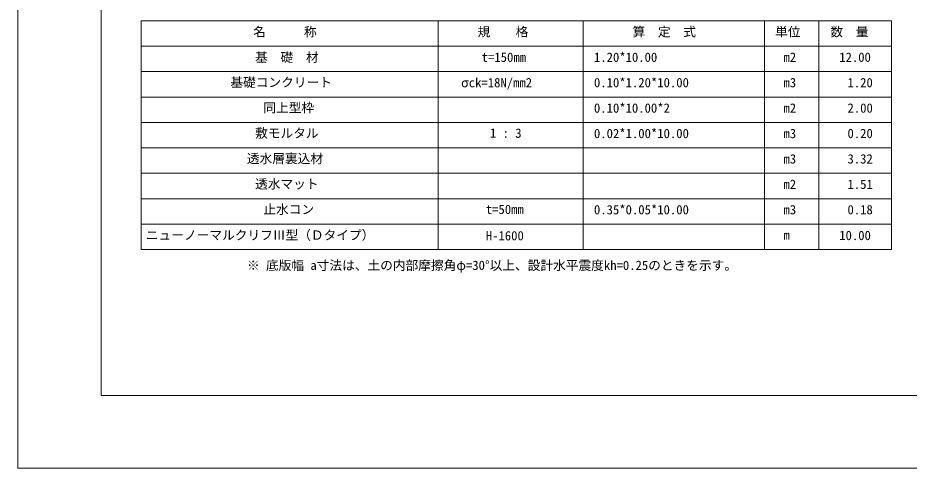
# Model space of a CAD drawing. Units: millimetres, scale not verified. Extents: x -1 to 252299, y 59402 to 118802.
# Drawn here: x -1 to 24576, y 59402 to 71806 of the extents above; entities that cross this region are included whole.
import ezdxf
from ezdxf.enums import TextEntityAlignment as Align

# ---------------------------------------------------------------- set-up
doc = ezdxf.new("R2010")
doc.units = ezdxf.units.MM
doc.header["$LTSCALE"] = 300
for name, color, linetype, lineweight in [('D-MTR-FRAM', 7, 'Continuous', 18), ('D-TTL(外枠）', 2, 'Continuous', 18), ('DEFPOINTS_3', 7, 'Continuous', 18)]:
    doc.layers.add(name, color=color, linetype=linetype, lineweight=lineweight)
doc.layers.add('D-MTR-TXT', color=1, linetype='Continuous')
doc.styles.add('ＭＳ ゴシック', font='')
doc.styles.get('ＭＳ ゴシック').set_extended_font_data('MS Gothic')

msp = doc.modelspace()

# ---------------------------------------------------------------- linework, layer by layer
at = {"layer": 'D-MTR-FRAM'}
for p, q in [((3400.9, 71724.8), (24085.3, 71724.8)), ((3400.9, 65424.8), (3400.9, 71724.8)), ((11585.3, 65424.8), (11585.3, 71724.8)), ((15585.3, 65424.8), (15585.3, 71724.8)), ((20585.3, 65424.8), (20585.3, 71724.8)), ((22085.3, 65424.8), (22085.3, 71724.8)), ((22085.3, 65424.8), (22085.3, 71724.8)), ((24085.3, 71724.8), (24085.3, 65424.8)), ((3400.9, 71024.8), (24085.3, 71024.8)), ((3400.9, 70324.8), (24085.3, 70324.8)), ((3400.9, 69624.8), (24085.3, 69624.8)), ((3400.9, 68924.8), (24085.3, 68924.8)), ((3400.9, 68224.8), (24085.3, 68224.8)), ((3400.9, 67524.8), (24085.3, 67524.8)), ((3400.9, 66824.8), (24085.3, 66824.8)), ((3400.9, 66124.8), (24085.3, 66124.8)), ((3400.9, 65424.8), (24085.3, 65424.8))]:
    msp.add_line(p, q, dxfattribs=at)
at = {"layer": 'D-TTL(外枠）'}
for p, q in [((2298.9, 61402.1), (2298.9, 116802.1)), ((81798.9, 61402.1), (2298.9, 61402.1))]:
    msp.add_line(p, q, dxfattribs=at)
at = {"layer": 'DEFPOINTS_3'}
for q in [(-1.1, 118802.1), (84098.9, 59402.1)]:
    msp.add_line((-1.1, 59402.1), q, dxfattribs=at)

# ---------------------------------------------------------------- texts
at = {"layer": 'D-MTR-TXT', "style": 'ＭＳ ゴシック'}
for s, p in [('名\u3000\u3000\u3000称', (6489.1, 71216.2)), ('規\u3000\u3000格', (12675.6, 71216.2)), ('算\u3000定\u3000式', (16948.2, 71216.2)), ('単位', (20880.5, 71216.2)), ('数\u3000量', (22403.1, 71216.2)), ('基\u3000礎\u3000材', (6542, 70516.2)), ('t=150mm', (12789.3, 70516.2)), ('1.20*10.00', (15885.3, 70516.2)), ('m2', (21110.3, 70516.2)), ('12.00', (22648.2, 70516.2)), ('基礎コンクリート', (5859.7, 69825.1)), ('σck=18N/mm2', (12220.8, 69816.1)), ('0.10*1.20*10.00', (15885.3, 69816.1)), ('m3', (21110.3, 69816.2)), ('1.20', (22875.6, 69816.2)), ('同上型枠', (6769.4, 69125.1)), ('0.10*10.00*2', (15885.3, 69116.2)), ('m2', (21110.3, 69116.2)), ('2.00', (22875.6, 69116.2)), ('敷モルタル', (6542, 68425.1)), ('1 : 3', (13016.8, 68425.1)), ('0.02*1.00*10.00', (15885.3, 68416.1)), ('m3', (21110.3, 68416.2)), ('0.20', (22875.6, 68416.2)), ('透水層裏込材', (6314.6, 67725.1)), ('m3', (21110.3, 67716.2)), ('3.32', (22875.6, 67716.2)), ('透水マット', (6542, 67025.1)), ('m2', (21110.3, 67016.2)), ('1.51', (22875.6, 67016.2)), ('止水コン', (6769.4, 66325.1)), ('t=50mm', (12903.1, 66325.1)), ('0.35*0.05*10.00', (15885.3, 66316.1)), ('m3', (21110.3, 66316.2)), ('0.18', (22875.6, 66316.2)), ('ニューノーマルクリフⅢ型（Ｄタイプ）', (3530.4, 65616.2)), ('H-1600', (12903.1, 65599.8)), ('m', (21110.3, 65616.2)), ('10.00', (22648.2, 65607.2)), ('※ 底版幅 a寸法は、土の内部摩擦角φ=30°以上、設計水平震度kh=0.25のときを示す。', (6316.6, 64783.8))]:
    msp.add_text(s, height=256.6, dxfattribs=at).set_placement(p, align=Align.BOTTOM_LEFT)

doc.saveas('drawing.dxf')
